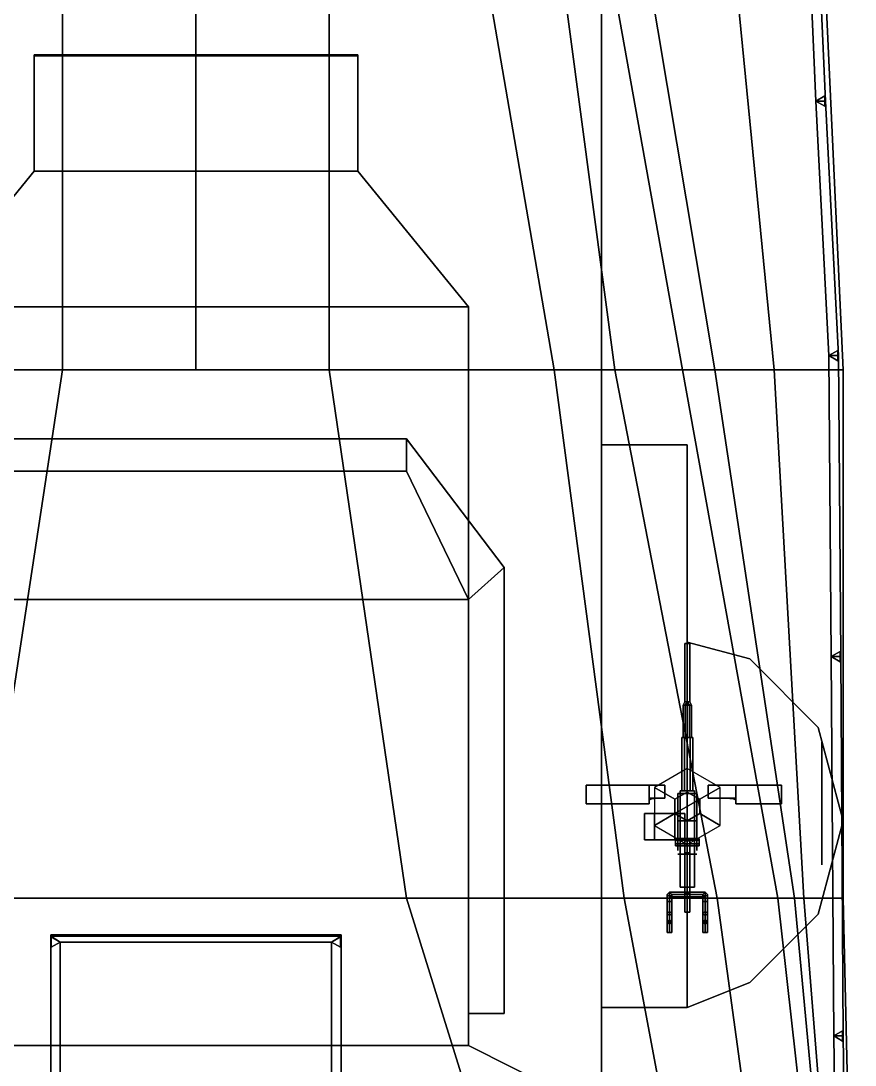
# Model space of a CAD drawing. Header units: millimetres. Extents: x -30 to 5.9, y -44.5 to 49.
# Drawn here: x -1.47 to 5.54, y 15.39 to 24.16 of the extents above; entities that cross this region are included whole.
import ezdxf

# ---------------------------------------------------------------- set-up
doc = ezdxf.new("R2010")
doc.units = ezdxf.units.MM
for name, color, linetype in [('gun', 1, 'Continuous'), ('r2', 6, 'Continuous'), ('railings', 6, 'Continuous'), ('sleeve', 5, 'Continuous'), ('turret', 2, 'Continuous')]:
    doc.layers.add(name, color=color, linetype=linetype)

msp = doc.modelspace()

# ---------------------------------------------------------------- linework, layer by layer
for points in [[(3.41, 8.38, 6.8), (3.41, 26.74, 7.28), (-3.41, 26.74, 7.28), (-3.41, 8.38, 6.8)], [(3.41, 8.38, 4.28), (3.41, 26.74, 4.54), (3.41, 26.74, 7.28), (3.41, 8.38, 6.8)], [(5.44, 21.23, 4.52), (5.24, 25.53, 4.76), (-5.24, 25.53, 4.76), (-5.44, 21.23, 4.52)], [(-2.27, 25.53, -2.57), (-1.12, 25.53, -3.05), (-1.12, 21.23, -3.32), (-3.01, 21.23, -2.76)], [(-1.12, 21.23, -3.32), (-1.12, 25.53, -3.05), (0, 25.53, -3.32), (0, 21.23, -3.32)], [(1.12, 25.53, -3.05), (1.12, 21.23, -3.32), (0, 21.23, -3.32), (0, 25.53, -3.32)], [(3.01, 21.23, -2.76), (1.12, 21.23, -3.32), (1.12, 25.53, -3.05), (2.27, 25.53, -2.57)], [(2.95, 25.53, -2), (3.52, 21.23, -2.34), (3.01, 21.23, -2.76), (2.27, 25.53, -2.57)], [(3.32, 25.53, -1.41), (4.09, 21.23, -1.54), (3.52, 21.23, -2.34), (2.95, 25.53, -2)], [(3.64, 25.53, -0.74), (4.36, 21.23, -1.05), (4.09, 21.23, -1.54), (3.32, 25.53, -1.41)], [(4.44, 25.53, 2.12), (4.86, 21.23, 2.12), (4.36, 21.23, -1.05), (3.64, 25.53, -0.74)], [(5.24, 25.53, 4.76), (5.44, 21.23, 4.52), (4.86, 21.23, 2.12), (4.44, 25.53, 2.12)], [(1.36, 23.87, 9.03), (1.36, 23.88, 7.2), (-1.36, 23.88, 7.2), (-1.36, 23.87, 9.03)], [(-1.36, 23.87, 9.03), (-1.36, 23.88, 7.2), (-1.36, 22.9, 7.17), (-1.36, 22.9, 9.03)], [(1.36, 22.9, 9.03), (1.36, 23.87, 9.03), (-1.36, 23.87, 9.03), (-1.36, 22.9, 9.03)], [(1.36, 22.9, 7.17), (1.36, 23.88, 7.2), (1.36, 23.87, 9.03), (1.36, 22.9, 9.03)], [(-1.36, 22.9, 9.42), (-1.36, 22.9, 7.17), (-2.29, 21.76, 7.15), (-2.29, 21.76, 9.42)], [(2.29, 21.76, 9.42), (1.36, 22.9, 9.42), (-1.36, 22.9, 9.42), (-2.29, 21.76, 9.42)], [(1.36, 22.9, 9.42), (1.36, 22.9, 9.03), (-1.36, 22.9, 9.03), (-1.36, 22.9, 9.42)], [(2.29, 21.76, 7.15), (1.36, 22.9, 7.17), (1.36, 22.9, 9.42), (2.29, 21.76, 9.42)], [(2.29, 19.3, 9.42), (2.29, 21.76, 9.42), (-2.29, 21.76, 9.42), (-2.29, 19.3, 9.42)], [(2.29, 19.3, 7.08), (2.29, 21.76, 7.15), (2.29, 21.76, 9.42), (2.29, 19.3, 9.42)], [(5.44, 16.79, 4.52), (5.44, 21.23, 4.52), (-5.44, 21.23, 4.52), (-5.44, 16.79, 4.52)], [(-3.01, 21.23, -2.76), (-1.12, 21.23, -3.32), (-1.8, 16.79, -3.32), (-3.6, 16.79, -2.88)], [(1.12, 21.23, -3.32), (1.77, 16.79, -3.32), (-1.8, 16.79, -3.32), (-1.12, 21.23, -3.32)], [(3.6, 16.79, -2.88), (1.77, 16.79, -3.32), (1.12, 21.23, -3.32), (3.01, 21.23, -2.76)], [(3.52, 21.23, -2.34), (4.38, 16.79, -2.34), (3.6, 16.79, -2.88), (3.01, 21.23, -2.76)], [(4.09, 21.23, -1.54), (4.89, 16.79, -1.54), (4.38, 16.79, -2.34), (3.52, 21.23, -2.34)], [(4.36, 21.23, -1.05), (5.03, 16.79, -1.05), (4.89, 16.79, -1.54), (4.09, 21.23, -1.54)], [(4.86, 21.23, 2.12), (5.11, 16.79, 0.85), (5.03, 16.79, -1.05), (4.36, 21.23, -1.05)], [(5.44, 21.23, 4.52), (5.44, 16.79, 4.52), (5.11, 16.79, 0.85), (4.86, 21.23, 2.12)], [(4.13, 20.6, 8.19), (3.41, 20.6, 8.19), (3.41, 20.6, 6.99), (4.13, 20.6, 7)], [(4.13, 15.87, 6.99), (4.13, 20.6, 7.12), (3.41, 20.6, 7.12), (3.41, 15.87, 6.99)], [(3.41, 15.87, 6.99), (3.41, 20.6, 7.12), (4.13, 20.6, 7.12), (4.13, 15.87, 6.99)], [(4.13, 18.94, 8.19), (4.13, 20.6, 8.19), (4.13, 20.6, 6.99), (4.13, 18.94, 7)], [(2.29, 19.3, 10.17), (1.77, 20.38, 10.17), (-1.77, 20.38, 10.17), (-2.29, 19.3, 10.17)], [(1.77, 20.38, 10.17), (1.77, 20.38, 9.42), (-1.77, 20.38, 9.42), (-1.77, 20.38, 10.17)], [(2.29, 19.3, 9.42), (1.77, 20.38, 9.42), (1.77, 20.38, 10.17), (2.29, 19.3, 10.17)], [(2.29, 15.55, 10.17), (2.29, 19.3, 10.17), (-2.29, 19.3, 10.17), (-2.29, 15.55, 10.17)], [(2.29, 15.55, 6.98), (2.29, 19.3, 7.08), (2.29, 19.3, 10.17), (2.29, 15.55, 10.17)], [(4.13, 18.94, 8.19), (4.655, 18.7997, 8.19), (4.655, 18.7997, 7.07), (4.13, 18.94, 7.07)], [(4.655, 18.7997, 8.19), (5.2297, 18.225, 8.19), (5.2297, 18.225, 7.05), (4.655, 18.7997, 7.07)], [(5.2297, 18.225, 8.19), (5.44, 17.44, 8.19), (5.44, 17.44, 7.03), (5.2297, 18.225, 7.05)], [(5.26, 17.99, 4.52), (5.26, 18.1, 4.52), (5.26, 18.1, 7.04), (5.26, 17.99, 7.04)], [(5.26, 17.99, 7.04), (5.26, 18.1, 7.04), (5.26, 18.1, 4.52), (5.26, 17.99, 4.52)], [(5.26, 17.99, 6.67), (5.26, 17.99, 6.45), (5.26, 17.18, 4.52), (5.26, 17.18, 4.72)], [(5.26, 17.18, 4.72), (5.26, 17.18, 4.52), (5.26, 17.99, 6.45), (5.26, 17.99, 6.67)], [(5.26, 17.99, 4.72), (5.26, 17.99, 4.52), (5.26, 17.18, 6.45), (5.26, 17.18, 6.67)], [(5.26, 17.18, 6.67), (5.26, 17.18, 6.45), (5.26, 17.99, 4.52), (5.26, 17.99, 4.72)], [(4.0261, 17.62, 8.31), (4.13, 17.68, 8.31), (4.13, 17.88, 7.04), (3.8529, 17.72, 7.04)], [(4.13, 17.68, 8.31), (4.2339, 17.62, 8.31), (4.4071, 17.72, 7.04), (4.13, 17.88, 7.04)], [(4.0261, 17.5, 8.31), (4.0261, 17.62, 8.31), (3.8529, 17.72, 7.04), (3.8529, 17.4, 7.03)], [(4.2339, 17.62, 8.31), (4.2339, 17.5, 8.31), (4.4071, 17.4, 7.03), (4.4071, 17.72, 7.04)], [(4.13, 17.44, 8.31), (4.0261, 17.5, 8.31), (3.8529, 17.4, 7.03), (4.13, 17.24, 7.03)], [(4.2339, 17.5, 8.31), (4.13, 17.44, 8.31), (4.13, 17.24, 7.03), (4.4071, 17.4, 7.03)], [(5.44, 17.44, 8.19), (5.2297, 16.655, 8.19), (5.2297, 16.655, 7.01), (5.44, 17.44, 7.03)], [(5.26, 17.07, 7.02), (5.26, 17.18, 7.02), (5.26, 17.18, 4.52), (5.26, 17.07, 4.52)], [(5.26, 17.07, 4.52), (5.26, 17.18, 4.52), (5.26, 17.18, 7.02), (5.26, 17.07, 7.02)], [(5.54, 12.41, 4.36), (5.44, 16.79, 4.52), (-5.44, 16.79, 4.52), (-5.54, 12.41, 4.36)], [(1.77, 16.79, -3.32), (3.13, 12.41, -3.32), (-3.13, 12.41, -3.32), (-1.8, 16.79, -3.32)], [(4.42, 12.41, -2.88), (3.13, 12.41, -3.32), (1.77, 16.79, -3.32), (3.6, 16.79, -2.88)], [(4.38, 16.79, -2.34), (4.98, 12.41, -2.41), (4.42, 12.41, -2.88), (3.6, 16.79, -2.88)], [(4.89, 16.79, -1.54), (5.38, 12.41, -1.54), (4.98, 12.41, -2.41), (4.38, 16.79, -2.34)], [(5.03, 16.79, -1.05), (5.44, 12.41, -1.05), (5.38, 12.41, -1.54), (4.89, 16.79, -1.54)], [(5.11, 16.79, 0.85), (5.46, 12.41, 0.85), (5.44, 12.41, -1.05), (5.03, 16.79, -1.05)], [(5.44, 16.79, 4.52), (5.54, 12.41, 4.36), (5.46, 12.41, 0.85), (5.11, 16.79, 0.85)], [(5.2297, 16.655, 8.19), (4.655, 16.0803, 8.19), (4.655, 16.0803, 7), (5.2297, 16.655, 7.01)], [(1.22, 13.07, 11.74), (1.22, 16.48, 11.74), (-1.22, 16.48, 11.74), (-1.22, 13.07, 11.74)], [(-1.22, 16.48, 11.74), (-1.22, 16.48, 9.02), (-1.22, 13.07, 9.02), (-1.22, 13.07, 11.74)], [(1.22, 16.48, 11.74), (1.22, 16.48, 10.17), (-1.22, 16.48, 10.17), (-1.22, 16.48, 11.74)], [(1.22, 13.07, 9.02), (1.22, 16.48, 9.02), (1.22, 16.48, 11.74), (1.22, 13.07, 11.74)], [(4.655, 16.0803, 8.19), (4.13, 15.87, 8.19), (4.13, 15.87, 6.99), (4.655, 16.0803, 7)], [(4.13, 15.87, 8.19), (3.41, 15.87, 8.19), (3.41, 15.87, 6.99), (4.13, 15.87, 7)], [(2.29, 15.55, 9.02), (-2.29, 15.55, 9.02), (-5.25, 14.06, 9.02), (5.25, 14.06, 9.02)], [(5.25, 14.06, 9.02), (-5.25, 14.06, 9.02), (-2.29, 15.55, 9.02), (2.29, 15.55, 9.02)], [(-2.29, 15.55, 10.17), (-2.29, 15.55, 6.98), (2.29, 15.55, 6.98), (2.29, 15.55, 10.17)], [(5.25, 14.06, 9.02), (2.29, 15.55, 9.02), (2.29, 15.55, 10.49), (5.25, 14.06, 10.49)], [(5.25, 14.06, 10.49), (2.29, 15.55, 10.49), (2.29, 15.55, 9.02), (5.25, 14.06, 9.02)]]:
    msp.add_3dface(points)
at = {"color": 4}
for points in [[(1.77, 20.65, 12.07), (-1.77, 20.65, 12.07), (-1.77, 20.38, 11.75), (1.77, 20.38, 11.75)], [(1.77, 20.38, 11.75), (-1.77, 20.38, 11.75), (-1.77, 20.65, 12.07), (1.77, 20.65, 12.07)], [(2.29, 19.3, 11.75), (1.77, 20.38, 11.75), (1.77, 20.65, 12.07), (2.59, 19.57, 12.07)], [(2.59, 19.57, 12.07), (1.77, 20.65, 12.07), (1.77, 20.38, 11.75), (2.29, 19.3, 11.75)], [(1.77, 20.38, 10.17), (-1.77, 20.38, 10.17), (-1.77, 20.38, 11.75), (1.77, 20.38, 11.75)], [(1.77, 20.38, 11.75), (-1.77, 20.38, 11.75), (-1.77, 20.38, 10.17), (1.77, 20.38, 10.17)], [(2.29, 19.3, 11.75), (1.77, 20.38, 11.75), (1.77, 20.38, 10.17), (2.29, 19.3, 10.17)], [(2.29, 19.3, 10.17), (1.77, 20.38, 10.17), (1.77, 20.38, 11.75), (2.29, 19.3, 11.75)], [(2.59, 15.82, 12.07), (2.59, 19.57, 12.07), (2.29, 19.3, 11.75), (2.29, 15.82, 11.75)], [(2.29, 15.82, 11.75), (2.29, 19.3, 11.75), (2.59, 19.57, 12.07), (2.59, 15.82, 12.07)], [(2.29, 15.55, 10.17), (2.29, 19.3, 10.17), (2.29, 19.3, 11.75), (2.29, 15.55, 11.75)], [(2.29, 15.55, 11.75), (2.29, 19.3, 11.75), (2.29, 19.3, 10.17), (2.29, 15.55, 10.17)]]:
    msp.add_3dface(points, dxfattribs=at)
at = {"layer": 'gun'}
for points in [[(4.15, 18.93, 8.54), (4.13, 18.93, 8.52), (4.11, 18.93, 8.54), (4.13, 18.93, 8.56)], [(4.11, 18.93, 8.54), (4.13, 18.93, 8.52), (4.13, 18.44, 8.52), (4.11, 18.44, 8.54)], [(4.13, 18.93, 8.56), (4.11, 18.93, 8.54), (4.11, 18.44, 8.54), (4.13, 18.44, 8.56)], [(4.13, 18.93, 8.52), (4.15, 18.93, 8.54), (4.15, 18.44, 8.54), (4.13, 18.44, 8.52)], [(4.15, 18.93, 8.54), (4.13, 18.93, 8.56), (4.13, 18.44, 8.56), (4.15, 18.44, 8.54)]]:
    msp.add_3dface(points, dxfattribs=at)
at = {"layer": 'r2'}
for points in [[(-1.22, 13.09, 12.71), (-1.22, 16.47, 12.71), (-1.14, 16.42, 12.71), (-1.14, 13.14, 12.71)], [(-1.14, 13.14, 12.71), (-1.14, 16.42, 12.71), (-1.22, 16.47, 12.71), (-1.22, 13.09, 12.71)], [(-1.215, 16.4633, 11.74), (-1.14, 16.42, 11.74), (-1.14, 16.42, 12.71), (-1.215, 16.4633, 12.71)], [(-1.215, 16.3767, 11.74), (-1.215, 16.4633, 11.74), (-1.215, 16.4633, 12.71), (-1.215, 16.3767, 12.71)], [(-1.14, 16.42, 11.74), (-1.215, 16.3767, 11.74), (-1.215, 16.3767, 12.71), (-1.14, 16.42, 12.71)]]:
    msp.add_3dface(points, dxfattribs=at)
at = {"layer": 'railings'}
for points in [[(5.29, 23.49, 5.92), (5.18, 26.02, 6.05), (5.1, 26.02, 6.05), (5.21, 23.49, 5.92)], [(5.21, 23.49, 5.92), (5.1, 26.02, 6.05), (5.18, 26.02, 6.05), (5.29, 23.49, 5.92)], [(5.285, 23.5333, 4.64), (5.21, 23.49, 4.64), (5.21, 23.49, 5.92), (5.285, 23.5333, 5.92)], [(5.285, 23.4467, 4.64), (5.285, 23.5333, 4.64), (5.285, 23.5333, 5.92), (5.285, 23.4467, 5.92)], [(5.21, 23.49, 4.64), (5.285, 23.4467, 4.64), (5.285, 23.4467, 5.92), (5.21, 23.49, 5.92)], [(5.32, 21.35, 5.8), (5.21, 23.49, 5.92), (5.29, 23.49, 5.92), (5.4, 21.35, 5.8)], [(5.4, 21.35, 5.8), (5.29, 23.49, 5.92), (5.21, 23.49, 5.92), (5.32, 21.35, 5.8)], [(5.395, 21.3933, 4.52), (5.32, 21.35, 4.52), (5.32, 21.35, 5.8), (5.395, 21.3933, 5.8)], [(5.32, 21.35, 4.52), (5.395, 21.3067, 4.52), (5.395, 21.3067, 5.8), (5.32, 21.35, 5.8)], [(5.42, 18.82, 5.8), (5.4, 21.35, 5.8), (5.32, 21.35, 5.8), (5.34, 18.82, 5.8)], [(5.34, 18.82, 5.8), (5.32, 21.35, 5.8), (5.4, 21.35, 5.8), (5.42, 18.82, 5.8)], [(5.395, 21.3067, 4.52), (5.395, 21.3933, 4.52), (5.395, 21.3933, 5.8), (5.395, 21.3067, 5.8)], [(5.415, 18.8633, 4.52), (5.34, 18.82, 4.52), (5.34, 18.82, 5.8), (5.415, 18.8633, 5.8)], [(5.34, 18.82, 4.52), (5.415, 18.7767, 4.52), (5.415, 18.7767, 5.8), (5.34, 18.82, 5.8)], [(5.36, 15.63, 5.75), (5.34, 18.82, 5.8), (5.42, 18.82, 5.8), (5.44, 15.63, 5.75)], [(5.44, 15.63, 5.75), (5.42, 18.82, 5.8), (5.34, 18.82, 5.8), (5.36, 15.63, 5.75)], [(5.415, 18.7767, 4.52), (5.415, 18.8633, 4.52), (5.415, 18.8633, 5.8), (5.415, 18.7767, 5.8)], [(-1.14, 16.42, 12.71), (1.14, 16.42, 12.71), (1.22, 16.47, 12.71), (-1.22, 16.47, 12.71)], [(-1.22, 16.47, 12.71), (1.22, 16.47, 12.71), (1.14, 16.42, 12.71), (-1.14, 16.42, 12.71)], [(1.14, 13.14, 12.71), (1.14, 16.42, 12.71), (1.22, 16.47, 12.71), (1.22, 13.09, 12.71)], [(1.22, 13.09, 12.71), (1.22, 16.47, 12.71), (1.14, 16.42, 12.71), (1.14, 13.14, 12.71)], [(1.215, 16.4633, 11.74), (1.14, 16.42, 11.74), (1.14, 16.42, 12.71), (1.215, 16.4633, 12.71)], [(1.14, 16.42, 11.74), (1.215, 16.3767, 11.74), (1.215, 16.3767, 12.71), (1.14, 16.42, 12.71)], [(1.215, 16.3767, 11.74), (1.215, 16.4633, 11.74), (1.215, 16.4633, 12.71), (1.215, 16.3767, 12.71)], [(5.435, 15.6733, 4.47), (5.36, 15.63, 4.47), (5.36, 15.63, 5.75), (5.435, 15.6733, 5.75)], [(5.36, 15.63, 4.47), (5.435, 15.5867, 4.47), (5.435, 15.5867, 5.75), (5.36, 15.63, 5.75)], [(5.52, 9.77, 5.64), (5.44, 15.63, 5.75), (5.36, 15.63, 5.75), (5.44, 9.77, 5.64)], [(5.44, 9.77, 5.64), (5.36, 15.63, 5.75), (5.44, 15.63, 5.75), (5.52, 9.77, 5.64)], [(5.435, 15.5867, 4.47), (5.435, 15.6733, 4.47), (5.435, 15.6733, 5.75), (5.435, 15.5867, 5.75)]]:
    msp.add_3dface(points, dxfattribs=at)
at = {"layer": 'sleeve'}
for points in [[(4.11, 18.44, 8.54), (4.13, 18.44, 8.52), (4.1125, 18.41, 8.5097), (4.095, 18.41, 8.54)], [(4.13, 18.44, 8.56), (4.11, 18.44, 8.54), (4.095, 18.41, 8.54), (4.1125, 18.41, 8.5703)], [(4.13, 18.44, 8.52), (4.13, 18.44, 8.52), (4.1475, 18.41, 8.5097), (4.1125, 18.41, 8.5097)], [(4.13, 18.44, 8.56), (4.13, 18.44, 8.56), (4.1125, 18.41, 8.5703), (4.1475, 18.41, 8.5703)], [(4.13, 18.44, 8.52), (4.15, 18.44, 8.54), (4.165, 18.41, 8.54), (4.1475, 18.41, 8.5097)], [(4.15, 18.44, 8.54), (4.13, 18.44, 8.56), (4.1475, 18.41, 8.5703), (4.165, 18.41, 8.54)], [(4.095, 18.41, 8.54), (4.1125, 18.41, 8.5097), (4.1125, 18.14, 8.5097), (4.095, 18.14, 8.54)], [(4.1125, 18.41, 8.5703), (4.095, 18.41, 8.54), (4.095, 18.14, 8.54), (4.1125, 18.14, 8.5703)], [(4.1125, 18.41, 8.5097), (4.1475, 18.41, 8.5097), (4.1475, 18.14, 8.5097), (4.1125, 18.14, 8.5097)], [(4.1475, 18.41, 8.5703), (4.1125, 18.41, 8.5703), (4.1125, 18.14, 8.5703), (4.1475, 18.14, 8.5703)], [(4.1475, 18.41, 8.5097), (4.165, 18.41, 8.54), (4.165, 18.14, 8.54), (4.1475, 18.14, 8.5097)], [(4.165, 18.41, 8.54), (4.1475, 18.41, 8.5703), (4.1475, 18.14, 8.5703), (4.165, 18.14, 8.54)], [(4.1525, 18.14, 8.501), (4.1075, 18.14, 8.501), (4.085, 18.14, 8.54), (4.175, 18.14, 8.54)], [(4.175, 18.14, 8.54), (4.085, 18.14, 8.54), (4.1075, 18.14, 8.579), (4.1525, 18.14, 8.579)], [(4.085, 18.14, 8.54), (4.1075, 18.14, 8.501), (4.1075, 17.69, 8.501), (4.085, 17.69, 8.54)], [(4.1075, 18.14, 8.579), (4.085, 18.14, 8.54), (4.085, 17.69, 8.54), (4.1075, 17.69, 8.579)], [(4.1075, 18.14, 8.501), (4.1525, 18.14, 8.501), (4.1525, 17.69, 8.501), (4.1075, 17.69, 8.501)], [(4.1525, 18.14, 8.579), (4.1075, 18.14, 8.579), (4.1075, 17.69, 8.579), (4.1525, 17.69, 8.579)], [(4.1525, 18.14, 8.501), (4.175, 18.14, 8.54), (4.175, 17.69, 8.54), (4.1525, 17.69, 8.501)], [(4.175, 18.14, 8.54), (4.1525, 18.14, 8.579), (4.1525, 17.69, 8.579), (4.175, 17.69, 8.54)], [(4.07, 17.69, 8.61), (4.07, 17.69, 8.49), (4.07, 16.88, 8.49), (4.07, 16.88, 8.61)], [(4.07, 17.69, 8.49), (4.19, 17.69, 8.49), (4.19, 16.88, 8.49), (4.07, 16.88, 8.49)], [(4.07, 16.88, 8.61), (4.19, 16.88, 8.61), (4.19, 17.69, 8.61), (4.07, 17.69, 8.61)], [(4.19, 17.69, 8.61), (4.19, 17.69, 8.49), (4.07, 17.69, 8.49), (4.07, 17.69, 8.61)], [(4.19, 16.88, 8.61), (4.19, 16.88, 8.49), (4.19, 17.69, 8.49), (4.19, 17.69, 8.61)], [(4.025, 17.5, 8.5228), (3.855, 17.5, 8.5228), (3.77, 17.5, 8.67), (4.11, 17.5, 8.67)], [(3.77, 17.5, 8.67), (3.855, 17.5, 8.5228), (3.855, 17.28, 8.5228), (3.77, 17.28, 8.67)], [(4.11, 17.5, 8.67), (3.77, 17.5, 8.67), (3.855, 17.5, 8.8172), (4.025, 17.5, 8.8172)], [(3.855, 17.5, 8.8172), (3.77, 17.5, 8.67), (3.77, 17.28, 8.67), (3.855, 17.28, 8.8172)], [(3.855, 17.5, 8.5228), (4.025, 17.5, 8.5228), (4.025, 17.28, 8.5228), (3.855, 17.28, 8.5228)], [(4.025, 17.5, 8.8172), (3.855, 17.5, 8.8172), (3.855, 17.28, 8.8172), (4.025, 17.28, 8.8172)], [(4.025, 17.5, 8.5228), (4.11, 17.5, 8.67), (4.11, 17.28, 8.67), (4.025, 17.28, 8.5228)], [(4.11, 17.5, 8.67), (4.025, 17.5, 8.8172), (4.025, 17.28, 8.8172), (4.11, 17.28, 8.67)], [(3.855, 17.28, 8.5228), (4.025, 17.28, 8.5228), (4.11, 17.28, 8.67), (3.77, 17.28, 8.67)], [(3.77, 17.28, 8.67), (4.11, 17.28, 8.67), (4.025, 17.28, 8.8172), (3.855, 17.28, 8.8172)], [(4.03, 17.23, 8.53), (4.03, 17.29, 8.53), (4.03, 17.275, 8.504), (4.03, 17.245, 8.504)], [(4.03, 17.245, 8.556), (4.03, 17.275, 8.556), (4.03, 17.29, 8.53), (4.03, 17.23, 8.53)], [(4.23, 17.29, 8.53), (4.23, 17.275, 8.504), (4.03, 17.275, 8.504), (4.03, 17.29, 8.53)], [(4.23, 17.275, 8.556), (4.23, 17.29, 8.53), (4.03, 17.29, 8.53), (4.03, 17.275, 8.556)], [(4.23, 17.275, 8.504), (4.23, 17.245, 8.504), (4.03, 17.245, 8.504), (4.03, 17.275, 8.504)], [(4.23, 17.245, 8.556), (4.23, 17.275, 8.556), (4.03, 17.275, 8.556), (4.03, 17.245, 8.556)], [(4.23, 17.245, 8.504), (4.23, 17.23, 8.53), (4.03, 17.23, 8.53), (4.03, 17.245, 8.504)], [(4.23, 17.23, 8.53), (4.23, 17.245, 8.556), (4.03, 17.245, 8.556), (4.03, 17.23, 8.53)], [(4.11, 17.27, 8.47), (4.13, 17.27, 8.45), (4.13, 16.82, 8.45), (4.11, 16.84, 8.47)], [(4.13, 17.27, 8.49), (4.11, 17.27, 8.47), (4.11, 16.84, 8.47), (4.13, 16.82, 8.49)], [(4.13, 17.27, 8.45), (4.15, 17.27, 8.47), (4.15, 16.84, 8.47), (4.13, 16.82, 8.45)], [(4.15, 17.27, 8.47), (4.13, 17.27, 8.49), (4.13, 16.82, 8.49), (4.15, 16.84, 8.47)], [(4.23, 17.245, 8.504), (4.23, 17.275, 8.504), (4.23, 17.29, 8.53), (4.23, 17.23, 8.53)], [(4.23, 17.23, 8.53), (4.23, 17.29, 8.53), (4.23, 17.275, 8.556), (4.23, 17.245, 8.556)], [(4.09, 17.16, 8.8907), (4.05, 17.16, 8.96), (4.21, 17.16, 8.96), (4.17, 17.16, 8.8907)], [(4.17, 17.16, 8.8907), (4.21, 17.16, 8.96), (4.05, 17.16, 8.96), (4.09, 17.16, 8.8907)], [(4.21, 17.16, 8.96), (4.17, 17.16, 9.0293), (4.09, 17.16, 9.0293), (4.05, 17.16, 8.96)], [(4.05, 17.16, 8.96), (4.09, 17.16, 9.0293), (4.17, 17.16, 9.0293), (4.21, 17.16, 8.96)], [(4.15, 17.17, 8.86), (4.13, 17.17, 8.84), (4.11, 17.17, 8.86), (4.13, 17.17, 8.88)], [(4.11, 17.17, 8.86), (4.13, 17.17, 8.84), (4.13, 16.67, 8.84), (4.11, 16.67, 8.86)], [(4.13, 17.17, 8.88), (4.11, 17.17, 8.86), (4.11, 16.67, 8.86), (4.13, 16.67, 8.88)], [(4.13, 17.17, 8.84), (4.15, 17.17, 8.86), (4.15, 16.67, 8.86), (4.13, 16.67, 8.84)], [(4.15, 17.17, 8.86), (4.13, 17.17, 8.88), (4.13, 16.67, 8.88), (4.15, 16.67, 8.86)], [(4.13, 17.07, 8.61), (4.13, 16.92, 8.85), (4.13, 17.02, 8.85), (4.13, 17.16, 8.61)], [(4.13, 17.16, 8.61), (4.13, 17.02, 8.85), (4.13, 16.92, 8.85), (4.13, 17.07, 8.61)], [(4.07, 16.88, 8.49), (4.19, 16.88, 8.49), (4.19, 16.88, 8.61), (4.07, 16.88, 8.61)], [(3.98, 16.84, 8.67), (3.96, 16.82, 8.65), (3.96, 16.76, 8.71), (3.98, 16.76, 8.73)], [(3.98, 16.84, 8.47), (3.96, 16.82, 8.45), (3.96, 16.82, 8.65), (3.98, 16.84, 8.67)], [(3.96, 16.82, 8.65), (3.98, 16.8, 8.63), (3.98, 16.76, 8.69), (3.96, 16.76, 8.71)], [(3.96, 16.82, 8.45), (3.98, 16.8, 8.47), (3.98, 16.8, 8.63), (3.96, 16.82, 8.65)], [(4, 16.82, 8.65), (3.98, 16.84, 8.67), (3.98, 16.76, 8.73), (4, 16.76, 8.71)], [(4, 16.82, 8.45), (3.98, 16.84, 8.47), (3.98, 16.84, 8.67), (4, 16.82, 8.65)], [(4, 16.82, 8.45), (3.98, 16.84, 8.47), (4.28, 16.84, 8.47), (4.26, 16.82, 8.45)], [(3.98, 16.84, 8.47), (4, 16.82, 8.49), (4.26, 16.82, 8.49), (4.28, 16.84, 8.47)], [(3.98, 16.8, 8.63), (4, 16.82, 8.65), (4, 16.76, 8.71), (3.98, 16.76, 8.69)], [(3.98, 16.8, 8.47), (4, 16.82, 8.45), (4.26, 16.82, 8.45), (4.28, 16.8, 8.47)], [(4, 16.82, 8.49), (3.98, 16.8, 8.47), (4.28, 16.8, 8.47), (4.26, 16.82, 8.49)], [(3.98, 16.8, 8.47), (4, 16.82, 8.45), (4, 16.82, 8.65), (3.98, 16.8, 8.63)], [(4.28, 16.84, 8.67), (4.26, 16.82, 8.65), (4.26, 16.76, 8.71), (4.28, 16.76, 8.73)], [(4.28, 16.84, 8.47), (4.26, 16.82, 8.45), (4.26, 16.82, 8.65), (4.28, 16.84, 8.67)], [(4.26, 16.82, 8.65), (4.28, 16.8, 8.63), (4.28, 16.76, 8.69), (4.26, 16.76, 8.71)], [(4.26, 16.82, 8.45), (4.28, 16.8, 8.47), (4.28, 16.8, 8.63), (4.26, 16.82, 8.65)], [(4.3, 16.82, 8.65), (4.28, 16.84, 8.67), (4.28, 16.76, 8.73), (4.3, 16.76, 8.71)], [(4.3, 16.82, 8.45), (4.28, 16.84, 8.47), (4.28, 16.84, 8.67), (4.3, 16.82, 8.65)], [(4.28, 16.8, 8.63), (4.3, 16.82, 8.65), (4.3, 16.76, 8.71), (4.28, 16.76, 8.69)], [(4.28, 16.8, 8.47), (4.3, 16.82, 8.45), (4.3, 16.82, 8.65), (4.28, 16.8, 8.63)], [(3.96, 16.76, 8.71), (3.98, 16.76, 8.69), (3.98, 16.68, 8.69), (3.96, 16.66, 8.71)], [(3.98, 16.76, 8.73), (3.96, 16.76, 8.71), (3.96, 16.66, 8.71), (3.98, 16.68, 8.73)], [(3.98, 16.76, 8.69), (4, 16.76, 8.71), (4, 16.66, 8.71), (3.98, 16.68, 8.69)], [(4, 16.76, 8.71), (3.98, 16.76, 8.73), (3.98, 16.68, 8.73), (4, 16.66, 8.71)], [(4.26, 16.76, 8.71), (4.28, 16.76, 8.69), (4.28, 16.68, 8.69), (4.26, 16.66, 8.71)], [(4.28, 16.76, 8.73), (4.26, 16.76, 8.71), (4.26, 16.66, 8.71), (4.28, 16.68, 8.73)], [(4.28, 16.76, 8.69), (4.3, 16.76, 8.71), (4.3, 16.66, 8.71), (4.28, 16.68, 8.69)], [(4.3, 16.76, 8.71), (4.28, 16.76, 8.73), (4.28, 16.68, 8.73), (4.3, 16.66, 8.71)], [(3.98, 16.68, 8.63), (3.96, 16.66, 8.65), (3.96, 16.66, 8.76), (3.98, 16.68, 8.78)], [(3.98, 16.6, 8.57), (3.96, 16.58, 8.6), (3.96, 16.66, 8.65), (3.98, 16.68, 8.63)], [(3.98, 16.68, 8.78), (3.96, 16.66, 8.76), (3.96, 16.59, 8.81), (3.98, 16.61, 8.83)], [(3.96, 16.58, 8.6), (3.98, 16.57, 8.62), (3.98, 16.64, 8.67), (3.96, 16.66, 8.65)], [(3.96, 16.66, 8.65), (3.98, 16.64, 8.67), (3.98, 16.64, 8.74), (3.96, 16.66, 8.76)], [(3.96, 16.66, 8.76), (3.98, 16.64, 8.74), (3.98, 16.57, 8.79), (3.96, 16.59, 8.81)], [(3.96, 16.5, 8.81), (3.98, 16.5, 8.83), (3.98, 16.61, 8.83), (3.96, 16.59, 8.81)], [(3.98, 16.6, 8.57), (4, 16.58, 8.6), (3.98, 16.57, 8.62), (3.96, 16.58, 8.6)], [(4, 16.66, 8.65), (3.98, 16.68, 8.63), (3.98, 16.68, 8.78), (4, 16.66, 8.76)], [(4, 16.58, 8.6), (3.98, 16.6, 8.57), (3.98, 16.68, 8.63), (4, 16.66, 8.65)], [(4, 16.66, 8.76), (3.98, 16.68, 8.78), (3.98, 16.61, 8.83), (4, 16.59, 8.81)], [(3.98, 16.57, 8.62), (4, 16.58, 8.6), (4, 16.66, 8.65), (3.98, 16.64, 8.67)], [(3.98, 16.64, 8.67), (4, 16.66, 8.65), (4, 16.66, 8.76), (3.98, 16.64, 8.74)], [(3.98, 16.64, 8.74), (4, 16.66, 8.76), (4, 16.59, 8.81), (3.98, 16.57, 8.79)], [(3.98, 16.5, 8.83), (4, 16.5, 8.81), (4, 16.59, 8.81), (3.98, 16.61, 8.83)], [(4.13, 16.67, 8.88), (4.11, 16.67, 8.86), (4.13, 16.67, 8.84), (4.15, 16.67, 8.86)], [(4.28, 16.68, 8.63), (4.26, 16.66, 8.65), (4.26, 16.66, 8.76), (4.28, 16.68, 8.78)], [(4.28, 16.6, 8.57), (4.26, 16.58, 8.6), (4.26, 16.66, 8.65), (4.28, 16.68, 8.63)], [(4.28, 16.68, 8.78), (4.26, 16.66, 8.76), (4.26, 16.59, 8.81), (4.28, 16.61, 8.83)], [(4.26, 16.58, 8.6), (4.28, 16.57, 8.62), (4.28, 16.64, 8.67), (4.26, 16.66, 8.65)], [(4.26, 16.66, 8.65), (4.28, 16.64, 8.67), (4.28, 16.64, 8.74), (4.26, 16.66, 8.76)], [(4.26, 16.66, 8.76), (4.28, 16.64, 8.74), (4.28, 16.57, 8.79), (4.26, 16.59, 8.81)], [(4.26, 16.5, 8.81), (4.28, 16.5, 8.83), (4.28, 16.61, 8.83), (4.26, 16.59, 8.81)], [(4.28, 16.6, 8.57), (4.3, 16.58, 8.6), (4.28, 16.57, 8.62), (4.26, 16.58, 8.6)], [(4.3, 16.66, 8.65), (4.28, 16.68, 8.63), (4.28, 16.68, 8.78), (4.3, 16.66, 8.76)], [(4.3, 16.58, 8.6), (4.28, 16.6, 8.57), (4.28, 16.68, 8.63), (4.3, 16.66, 8.65)], [(4.3, 16.66, 8.76), (4.28, 16.68, 8.78), (4.28, 16.61, 8.83), (4.3, 16.59, 8.81)], [(4.28, 16.57, 8.62), (4.3, 16.58, 8.6), (4.3, 16.66, 8.65), (4.28, 16.64, 8.67)], [(4.28, 16.64, 8.67), (4.3, 16.66, 8.65), (4.3, 16.66, 8.76), (4.28, 16.64, 8.74)], [(4.28, 16.64, 8.74), (4.3, 16.66, 8.76), (4.3, 16.59, 8.81), (4.28, 16.57, 8.79)], [(4.28, 16.5, 8.83), (4.3, 16.5, 8.81), (4.3, 16.59, 8.81), (4.28, 16.61, 8.83)], [(3.98, 16.5, 8.79), (3.96, 16.5, 8.81), (3.96, 16.59, 8.81), (3.98, 16.57, 8.79)], [(4, 16.5, 8.81), (3.98, 16.5, 8.79), (3.98, 16.57, 8.79), (4, 16.59, 8.81)], [(4.28, 16.5, 8.79), (4.26, 16.5, 8.81), (4.26, 16.59, 8.81), (4.28, 16.57, 8.79)], [(4.3, 16.5, 8.81), (4.28, 16.5, 8.79), (4.28, 16.57, 8.79), (4.3, 16.59, 8.81)], [(3.98, 16.5, 8.79), (4, 16.5, 8.81), (3.98, 16.5, 8.83), (3.96, 16.5, 8.81)], [(4.28, 16.5, 8.79), (4.3, 16.5, 8.81), (4.28, 16.5, 8.83), (4.26, 16.5, 8.81)]]:
    msp.add_3dface(points, dxfattribs=at)
at = {"layer": 'turret'}
for points in [[(3.81, 17.7386, 8.1976), (3.81, 17.582, 9.0856), (3.2792, 17.582, 9.0856), (3.2792, 17.7386, 8.1976)], [(3.2792, 17.7386, 8.1976), (3.2792, 17.582, 9.0856), (3.81, 17.582, 9.0856), (3.81, 17.7386, 8.1976)], [(3.9409, 17.7386, 8.1976), (3.9409, 17.63, 8.8135), (3.81, 17.63, 8.8135), (3.81, 17.7386, 8.1976)], [(3.81, 17.7386, 8.1976), (3.81, 17.63, 8.8135), (3.9409, 17.63, 8.8135), (3.9409, 17.7386, 8.1976)], [(4.3045, 17.7386, 8.1976), (4.3045, 17.63, 8.8135), (4.5372, 17.63, 8.8135), (4.5372, 17.7386, 8.1976)], [(4.5372, 17.7386, 8.1976), (4.5372, 17.63, 8.8135), (4.3045, 17.63, 8.8135), (4.3045, 17.7386, 8.1976)], [(4.5372, 17.7386, 8.1976), (4.5372, 17.582, 9.0856), (4.9226, 17.582, 9.0856), (4.9226, 17.7386, 8.1976)], [(4.9226, 17.7386, 8.1976), (4.9226, 17.582, 9.0856), (4.5372, 17.582, 9.0856), (4.5372, 17.7386, 8.1976)], [(4.13, 17.68, 8.41), (4.0261, 17.62, 8.41), (4.0261, 17.5, 8.41), (4.2339, 17.62, 8.41)], [(4.13, 17.68, 8.31), (4.0261, 17.62, 8.31), (4.0261, 17.62, 8.41), (4.13, 17.68, 8.41)], [(4.21, 17.44, 8.41), (4.21, 17.67, 8.41), (4.05, 17.67, 8.41), (4.05, 17.44, 8.41)], [(4.05, 17.44, 8.41), (4.05, 17.67, 8.41), (4.21, 17.67, 8.41), (4.21, 17.44, 8.41)], [(4.05, 17.43, 8.43), (4.05, 17.62, 8.5), (4.05, 17.67, 8.41), (4.05, 17.44, 8.41)], [(4.05, 17.44, 8.41), (4.05, 17.67, 8.41), (4.05, 17.62, 8.5), (4.05, 17.43, 8.43)], [(4.2339, 17.62, 8.31), (4.13, 17.68, 8.31), (4.13, 17.68, 8.41), (4.2339, 17.62, 8.41)], [(4.21, 17.44, 8.41), (4.21, 17.67, 8.41), (4.21, 17.62, 8.5), (4.21, 17.43, 8.43)], [(4.21, 17.43, 8.43), (4.21, 17.62, 8.5), (4.21, 17.67, 8.41), (4.21, 17.44, 8.41)], [(3.89, 17.63, 8.8135), (3.8318, 17.6249, 8.8421), (3.81, 17.6148, 8.8994), (3.81, 17.63, 8.8135)], [(3.81, 17.63, 8.8135), (3.81, 17.6148, 8.8994), (3.8318, 17.6249, 8.8421), (3.89, 17.63, 8.8135)], [(4.0261, 17.62, 8.31), (4.0261, 17.5, 8.31), (4.0261, 17.5, 8.41), (4.0261, 17.62, 8.41)], [(4.2339, 17.62, 8.41), (4.0261, 17.5, 8.41), (4.13, 17.44, 8.41), (4.2339, 17.5, 8.41)], [(4.05, 17.43, 8.43), (4.05, 17.62, 8.5), (4.05, 17.33, 8.55), (4.05, 17.31, 8.49)], [(4.05, 17.31, 8.49), (4.05, 17.33, 8.55), (4.05, 17.62, 8.5), (4.05, 17.43, 8.43)], [(4.21, 17.43, 8.43), (4.21, 17.62, 8.5), (4.21, 17.33, 8.55), (4.21, 17.31, 8.49)], [(4.21, 17.31, 8.49), (4.21, 17.33, 8.55), (4.21, 17.62, 8.5), (4.21, 17.43, 8.43)], [(4.2339, 17.5, 8.31), (4.2339, 17.62, 8.31), (4.2339, 17.62, 8.41), (4.2339, 17.5, 8.41)], [(4.5372, 17.63, 8.8135), (4.5372, 17.6148, 8.8994), (4.5154, 17.6249, 8.8421), (4.4572, 17.63, 8.8135)], [(4.4572, 17.63, 8.8135), (4.5154, 17.6249, 8.8421), (4.5372, 17.6148, 8.8994), (4.5372, 17.63, 8.8135)], [(4.0261, 17.5, 8.31), (4.13, 17.44, 8.31), (4.13, 17.44, 8.41), (4.0261, 17.5, 8.41)], [(4.13, 17.44, 8.31), (4.2339, 17.5, 8.31), (4.2339, 17.5, 8.41), (4.13, 17.44, 8.41)], [(4.05, 17.24, 8.47), (4.05, 17.26, 8.6), (4.05, 17.33, 8.55), (4.05, 17.31, 8.49)], [(4.05, 17.31, 8.49), (4.05, 17.33, 8.55), (4.05, 17.26, 8.6), (4.05, 17.24, 8.47)], [(4.21, 17.31, 8.49), (4.21, 17.33, 8.55), (4.21, 17.26, 8.6), (4.21, 17.24, 8.47)], [(4.21, 17.24, 8.47), (4.21, 17.26, 8.6), (4.21, 17.33, 8.55), (4.21, 17.31, 8.49)], [(4.05, 17.19, 8.51), (4.05, 17.19, 8.56), (4.05, 17.26, 8.6), (4.05, 17.24, 8.47)], [(4.05, 17.24, 8.47), (4.05, 17.26, 8.6), (4.05, 17.19, 8.56), (4.05, 17.19, 8.51)], [(4.21, 17.19, 8.51), (4.21, 17.19, 8.56), (4.21, 17.26, 8.6), (4.21, 17.24, 8.47)], [(4.21, 17.24, 8.47), (4.21, 17.26, 8.6), (4.21, 17.19, 8.56), (4.21, 17.19, 8.51)]]:
    msp.add_3dface(points, dxfattribs=at)

doc.saveas('drawing.dxf')
